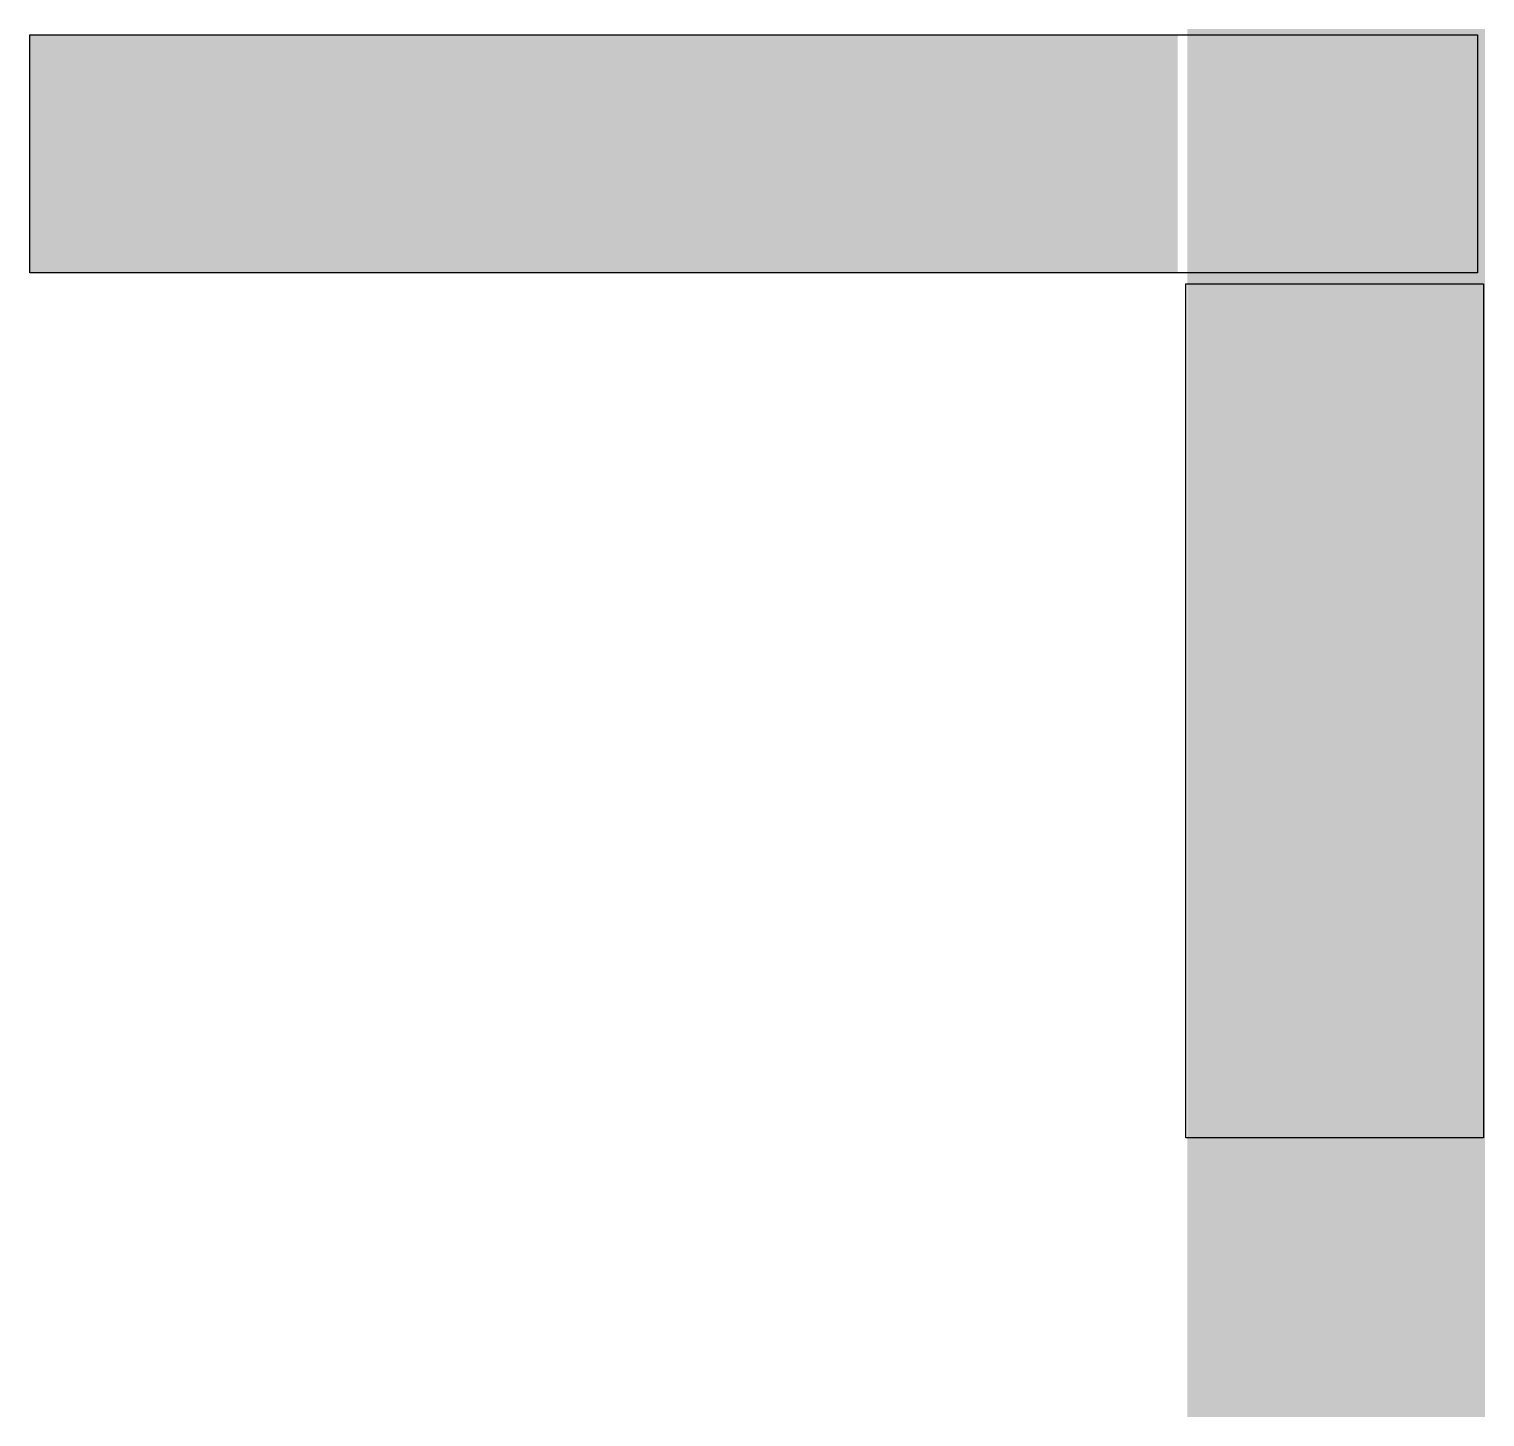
# Model space of a CAD drawing. Header units: millimetres. Extents: x -1004 to -749, y 1552 to 1794.
import ezdxf

# ---------------------------------------------------------------- set-up
doc = ezdxf.new("R2010")
doc.units = ezdxf.units.MM
doc.layers.add('0.Modications', color=10, linetype='Continuous')
doc.layers.add('0.Suppressions', color=92, linetype='Continuous')

msp = doc.modelspace()

# ---------------------------------------------------------------- hatches: boundary and pattern name
at = {"layer": '0.Suppressions'}
h = msp.add_hatch(color=256, dxfattribs=at)
h.dxf.hatch_style = 1
h.paths.add_polyline_path([(-801.13, 1794.48), (-749.1, 1794.48), (-749.1, 1551.93), (-801.13, 1551.93)])
h = msp.add_hatch(color=256, dxfattribs=at)
h.dxf.hatch_style = 1
h.paths.add_polyline_path([(-1003.62, 1793.49), (-802.8, 1793.49), (-802.8, 1751.87), (-1003.62, 1751.87)])

# ---------------------------------------------------------------- linework, layer by layer
at = {"layer": '0.Modications'}
for points in [[(-1003.51, 1793.49), (-750.4, 1793.49), (-750.4, 1751.87), (-1003.51, 1751.87)], [(-801.38, 1749.97), (-749.35, 1749.97), (-749.35, 1600.69), (-801.38, 1600.69)]]:
    msp.add_lwpolyline(points, close=True, dxfattribs=at)

doc.saveas('drawing.dxf')
